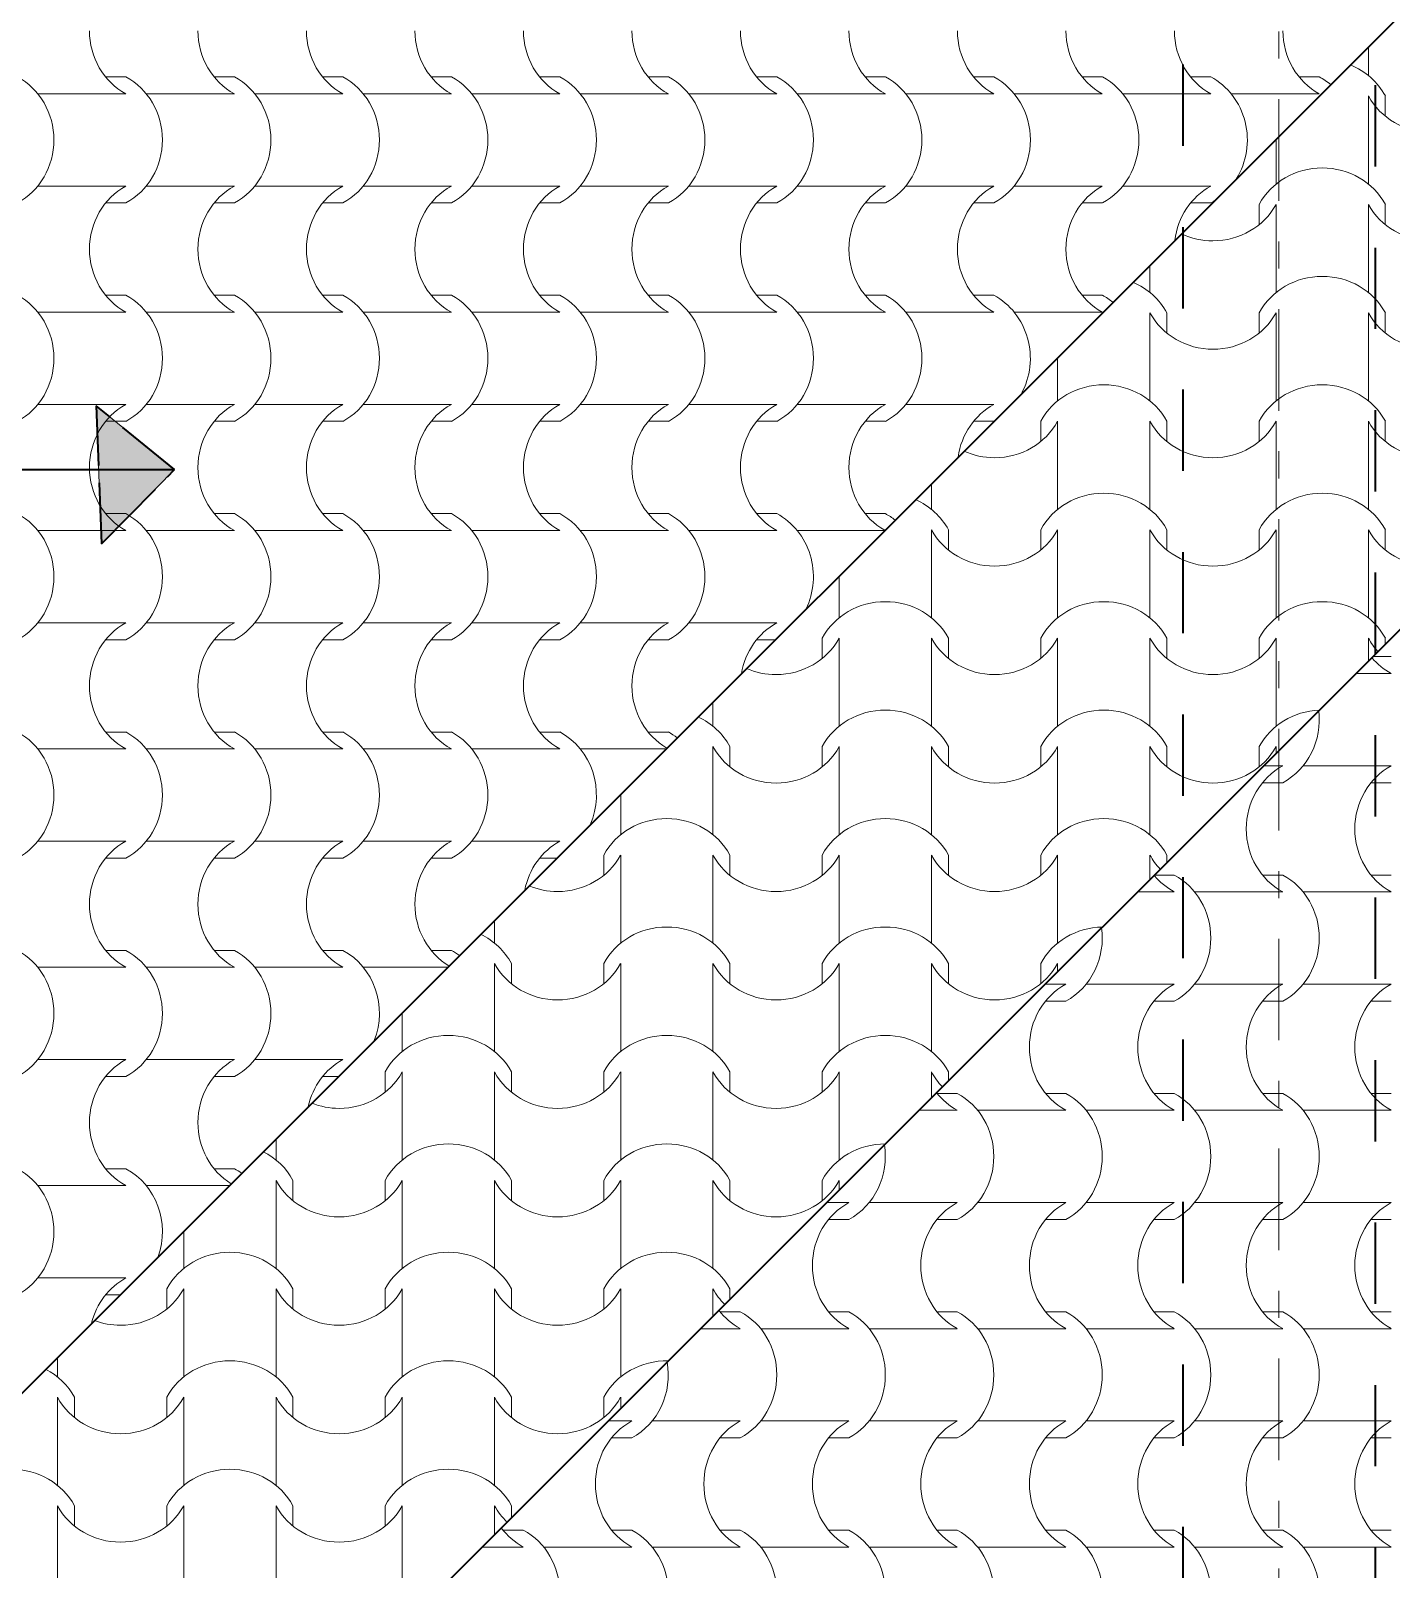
# Model space of a CAD drawing. Extents: x 1230 to 300706, y -1407 to 36108.
# Drawn here: x 250169 to 251940, y 10958 to 12962 of the extents above; entities that cross this region are included whole.
import ezdxf

# ---------------------------------------------------------------- set-up
doc = ezdxf.new("R2010")
doc.units = 0
doc.header["$LTSCALE"] = 5
doc.header["$MEASUREMENT"] = 0
doc.set_wipeout_variables(frame=1)
for name, pattern in [('- Двойно прекъснати линии', [1093.611073, 529.166651, -211.666656, 141.111112, -211.666656]), ('- Прекъснати линия', [423.333333, 211.666667, -211.666667]), ('- Скирити линии', [245, 200, -45]), ('Wipeout_Contour', [100000, 0, -100000])]:
    doc.linetypes.add(name, pattern=pattern)
for name, color, linetype, lineweight in [('1', 255, 'Continuous', 13), ('102', 254, 'Continuous', 15), ('41', 7, 'Continuous', 35)]:
    doc.layers.add(name, color=color, linetype=linetype, lineweight=lineweight)
doc.layers.add('65', color=7, linetype='Continuous', lineweight=20, true_color=0x4e4e4e)

# ---------------------------------------------------------------- blocks, each defined once
blk = doc.blocks.new('*X44')
at = {"layer": '102', "color": 254, "linetype": 'Continuous', "lineweight": 15}
for p, q in [((290.308, 213.538), (290.835, 213.538)), ((293.133, 213.538), (293.66, 213.538)), ((295.959, 213.538), (296.485, 213.538)), ((298.784, 213.538), (299.311, 213.538)), ((301.609, 213.538), (302.136, 213.538)), ((304.435, 213.538), (304.962, 213.538)), ((307.26, 213.538), (307.787, 213.538)), ((310.086, 213.538), (310.612, 213.538)), ((312.911, 213.538), (313.438, 213.538)), ((315.736, 213.538), (316.263, 213.538)), ((318.562, 213.538), (319.089, 213.538)), ((321.387, 213.538), (321.914, 213.538)), ((288.543, 213.098), (289.689, 213.098)), ((289.689, 213.098), (290.835, 213.098)), ((291.368, 213.098), (292.514, 213.098)), ((292.514, 213.098), (293.66, 213.098)), ((294.194, 213.098), (295.34, 213.098)), ((295.34, 213.098), (296.485, 213.098)), ((297.019, 213.098), (298.165, 213.098)), ((298.165, 213.098), (299.311, 213.098)), ((299.845, 213.098), (300.99, 213.098)), ((300.99, 213.098), (302.136, 213.098)), ((302.67, 213.098), (303.816, 213.098)), ((303.816, 213.098), (304.962, 213.098)), ((305.495, 213.098), (306.641, 213.098)), ((306.641, 213.098), (307.787, 213.098)), ((308.321, 213.098), (309.467, 213.098)), ((309.467, 213.098), (310.612, 213.098)), ((311.146, 213.098), (312.292, 213.098)), ((312.292, 213.098), (313.438, 213.098)), ((313.972, 213.098), (315.117, 213.098)), ((315.117, 213.098), (316.263, 213.098)), ((316.797, 213.098), (317.943, 213.098)), ((317.943, 213.098), (319.089, 213.098)), ((319.622, 213.098), (320.768, 213.098)), ((320.768, 213.098), (321.914, 213.098)), ((288.543, 210.693), (289.689, 210.693)), ((289.689, 210.693), (290.835, 210.693)), ((291.368, 210.693), (292.514, 210.693)), ((292.514, 210.693), (293.66, 210.693)), ((294.194, 210.693), (295.34, 210.693)), ((295.34, 210.693), (296.485, 210.693)), ((297.019, 210.693), (298.165, 210.693)), ((298.165, 210.693), (299.311, 210.693)), ((299.845, 210.693), (300.99, 210.693)), ((300.99, 210.693), (302.136, 210.693)), ((302.67, 210.693), (303.816, 210.693)), ((303.816, 210.693), (304.962, 210.693)), ((305.495, 210.693), (306.641, 210.693)), ((306.641, 210.693), (307.787, 210.693)), ((308.321, 210.693), (309.467, 210.693)), ((309.467, 210.693), (310.612, 210.693)), ((311.146, 210.693), (312.292, 210.693)), ((312.292, 210.693), (313.438, 210.693)), ((313.972, 210.693), (315.117, 210.693)), ((315.117, 210.693), (316.263, 210.693)), ((316.797, 210.693), (317.943, 210.693)), ((317.943, 210.693), (319.089, 210.693)), ((290.308, 210.253), (290.835, 210.253)), ((293.133, 210.253), (293.66, 210.253)), ((295.959, 210.253), (296.485, 210.253)), ((298.784, 210.253), (299.311, 210.253)), ((301.609, 210.253), (302.136, 210.253)), ((304.435, 210.253), (304.962, 210.253)), ((307.26, 210.253), (307.787, 210.253)), ((310.086, 210.253), (310.612, 210.253)), ((312.911, 210.253), (313.438, 210.253)), ((315.736, 210.253), (316.263, 210.253)), ((318.562, 210.253), (319.089, 210.253)), ((290.308, 207.848), (290.835, 207.848)), ((293.133, 207.848), (293.66, 207.848)), ((295.959, 207.848), (296.485, 207.848)), ((298.784, 207.848), (299.311, 207.848)), ((301.609, 207.848), (302.136, 207.848)), ((304.435, 207.848), (304.962, 207.848)), ((307.26, 207.848), (307.787, 207.848)), ((310.086, 207.848), (310.612, 207.848)), ((312.911, 207.848), (313.438, 207.848)), ((315.736, 207.848), (316.263, 207.848)), ((288.543, 207.408), (289.689, 207.408)), ((289.689, 207.408), (290.835, 207.408)), ((291.368, 207.408), (292.514, 207.408)), ((292.514, 207.408), (293.66, 207.408)), ((294.194, 207.408), (295.34, 207.408)), ((295.34, 207.408), (296.485, 207.408)), ((297.019, 207.408), (298.165, 207.408)), ((298.165, 207.408), (299.311, 207.408)), ((299.845, 207.408), (300.99, 207.408)), ((300.99, 207.408), (302.136, 207.408)), ((302.67, 207.408), (303.816, 207.408)), ((303.816, 207.408), (304.962, 207.408)), ((305.495, 207.408), (306.641, 207.408)), ((306.641, 207.408), (307.787, 207.408)), ((308.321, 207.408), (309.467, 207.408)), ((309.467, 207.408), (310.612, 207.408)), ((311.146, 207.408), (312.292, 207.408)), ((312.292, 207.408), (313.438, 207.408)), ((313.972, 207.408), (315.117, 207.408)), ((315.117, 207.408), (316.263, 207.408)), ((288.543, 205.004), (289.689, 205.004)), ((289.689, 205.004), (290.835, 205.004)), ((291.368, 205.004), (292.514, 205.004)), ((292.514, 205.004), (293.66, 205.004)), ((294.194, 205.004), (295.34, 205.004)), ((295.34, 205.004), (296.485, 205.004)), ((297.019, 205.004), (298.165, 205.004)), ((298.165, 205.004), (299.311, 205.004)), ((299.845, 205.004), (300.99, 205.004)), ((300.99, 205.004), (302.136, 205.004)), ((302.67, 205.004), (303.816, 205.004)), ((303.816, 205.004), (304.962, 205.004)), ((305.495, 205.004), (306.641, 205.004)), ((306.641, 205.004), (307.787, 205.004)), ((308.321, 205.004), (309.467, 205.004)), ((309.467, 205.004), (310.612, 205.004)), ((311.146, 205.004), (312.292, 205.004)), ((312.292, 205.004), (313.438, 205.004)), ((290.308, 204.564), (290.835, 204.564)), ((293.133, 204.564), (293.66, 204.564)), ((295.959, 204.564), (296.485, 204.564)), ((298.784, 204.564), (299.311, 204.564)), ((301.609, 204.564), (302.136, 204.564)), ((304.435, 204.564), (304.962, 204.564)), ((307.26, 204.564), (307.787, 204.564)), ((310.086, 204.564), (310.612, 204.564)), ((312.911, 204.564), (313.437, 204.564)), ((290.308, 202.159), (290.835, 202.159)), ((293.133, 202.159), (293.66, 202.159)), ((295.959, 202.159), (296.485, 202.159)), ((298.784, 202.159), (299.311, 202.159)), ((301.609, 202.159), (302.136, 202.159)), ((304.435, 202.159), (304.962, 202.159)), ((307.26, 202.159), (307.787, 202.159)), ((310.086, 202.159), (310.612, 202.159)), ((288.543, 201.719), (289.689, 201.719)), ((289.689, 201.719), (290.835, 201.719)), ((291.368, 201.719), (292.514, 201.719)), ((292.514, 201.719), (293.66, 201.719)), ((294.194, 201.719), (295.34, 201.719)), ((295.34, 201.719), (296.485, 201.719)), ((297.019, 201.719), (298.165, 201.719)), ((298.165, 201.719), (299.311, 201.719)), ((299.845, 201.719), (300.99, 201.719)), ((300.99, 201.719), (302.136, 201.719)), ((302.67, 201.719), (303.816, 201.719)), ((303.816, 201.719), (304.962, 201.719)), ((305.495, 201.719), (306.641, 201.719)), ((306.641, 201.719), (307.787, 201.719)), ((308.321, 201.719), (309.467, 201.719)), ((309.467, 201.719), (310.592, 201.719)), ((288.543, 199.314), (289.689, 199.314)), ((289.689, 199.314), (290.835, 199.314)), ((291.368, 199.314), (292.514, 199.314)), ((292.514, 199.314), (293.66, 199.314)), ((294.194, 199.314), (295.34, 199.314)), ((295.34, 199.314), (296.485, 199.314)), ((297.019, 199.314), (298.165, 199.314)), ((298.165, 199.314), (299.311, 199.314)), ((299.845, 199.314), (300.99, 199.314)), ((300.99, 199.314), (302.136, 199.314)), ((302.67, 199.314), (303.816, 199.314)), ((303.816, 199.314), (304.962, 199.314)), ((305.495, 199.314), (306.641, 199.314)), ((306.641, 199.314), (307.787, 199.314)), ((290.308, 198.874), (290.835, 198.874)), ((293.133, 198.874), (293.66, 198.874)), ((295.959, 198.874), (296.485, 198.874)), ((298.784, 198.874), (299.311, 198.874)), ((301.609, 198.874), (302.136, 198.874)), ((304.435, 198.874), (304.962, 198.874)), ((307.26, 198.874), (307.747, 198.874)), ((290.308, 196.469), (290.835, 196.469)), ((293.133, 196.469), (293.66, 196.469)), ((295.959, 196.469), (296.485, 196.469)), ((298.784, 196.469), (299.311, 196.469)), ((301.609, 196.469), (302.136, 196.469)), ((304.435, 196.469), (304.962, 196.469)), ((288.543, 196.029), (289.689, 196.029)), ((289.689, 196.029), (290.835, 196.029)), ((291.368, 196.029), (292.514, 196.029)), ((292.514, 196.029), (293.66, 196.029)), ((294.194, 196.029), (295.34, 196.029)), ((295.34, 196.029), (296.485, 196.029)), ((297.019, 196.029), (298.165, 196.029)), ((298.165, 196.029), (299.311, 196.029)), ((299.845, 196.029), (300.99, 196.029)), ((300.99, 196.029), (302.136, 196.029)), ((302.67, 196.029), (303.816, 196.029)), ((303.816, 196.029), (304.903, 196.029)), ((288.543, 193.624), (289.689, 193.624)), ((289.689, 193.624), (290.835, 193.624)), ((291.368, 193.624), (292.514, 193.624)), ((292.514, 193.624), (293.66, 193.624)), ((294.194, 193.624), (295.34, 193.624)), ((295.34, 193.624), (296.485, 193.624)), ((297.019, 193.624), (298.165, 193.624)), ((298.165, 193.624), (299.311, 193.624)), ((299.845, 193.624), (300.99, 193.624)), ((300.99, 193.624), (302.136, 193.624)), ((290.308, 193.184), (290.835, 193.184)), ((293.133, 193.184), (293.66, 193.184)), ((295.959, 193.184), (296.485, 193.184)), ((298.784, 193.184), (299.311, 193.184)), ((301.609, 193.184), (302.058, 193.184)), ((290.308, 190.78), (290.835, 190.78)), ((293.133, 190.78), (293.66, 190.78)), ((295.959, 190.78), (296.485, 190.78)), ((298.784, 190.78), (299.311, 190.78)), ((288.543, 190.34), (289.689, 190.34)), ((289.689, 190.34), (290.835, 190.34)), ((291.368, 190.34), (292.514, 190.34)), ((292.514, 190.34), (293.66, 190.34)), ((294.194, 190.34), (295.34, 190.34)), ((295.34, 190.34), (296.485, 190.34)), ((297.019, 190.34), (298.165, 190.34)), ((298.165, 190.34), (299.213, 190.34)), ((288.543, 187.935), (289.689, 187.935)), ((289.689, 187.935), (290.835, 187.935)), ((291.368, 187.935), (292.514, 187.935)), ((292.514, 187.935), (293.66, 187.935)), ((294.194, 187.935), (295.34, 187.935)), ((295.34, 187.935), (296.485, 187.935)), ((290.308, 187.495), (290.835, 187.495)), ((293.133, 187.495), (293.66, 187.495)), ((295.959, 187.495), (296.368, 187.495)), ((290.308, 185.09), (290.835, 185.09)), ((293.133, 185.09), (293.66, 185.09)), ((288.543, 184.65), (289.689, 184.65)), ((289.689, 184.65), (290.835, 184.65)), ((291.368, 184.65), (292.514, 184.65)), ((292.514, 184.65), (293.523, 184.65)), ((288.543, 182.245), (289.689, 182.245)), ((289.689, 182.245), (290.835, 182.245)), ((290.308, 181.805), (290.679, 181.805))]:
    blk.add_line(p, q, dxfattribs=at)
for centre, major_axis, start_param, end_param in [((291.623, 214.746), (0, 1.849), 1.573772, 2.670554), ((294.449, 214.746), (0, 1.849), 1.573772, 2.670554), ((297.274, 214.746), (0, 1.849), 1.573772, 2.670554), ((300.1, 214.746), (0, 1.849), 1.573772, 2.670554), ((302.925, 214.746), (0, 1.849), 1.573772, 2.670554), ((305.75, 214.746), (0, 1.849), 1.573772, 2.670554), ((308.576, 214.746), (0, 1.849), 1.573772, 2.670554), ((311.401, 214.746), (0, 1.849), 1.573772, 2.670554), ((314.226, 214.746), (0, 1.849), 1.573772, 2.670554), ((317.052, 214.746), (0, 1.849), 1.573772, 2.670554), ((319.877, 214.746), (0, 1.849), 1.573772, 2.670554), ((322.703, 214.746), (0, 1.849), 1.573772, 2.670554), ((287.233, 211.896), (0, 1.839), 3.607672, 5.817106), ((290.058, 211.896), (0, 1.839), 3.607672, 5.817106), ((292.884, 211.896), (0, 1.839), 3.607672, 5.817106), ((295.709, 211.896), (0, 1.839), 3.607672, 5.817106), ((298.534, 211.896), (0, 1.839), 3.607672, 5.817106), ((301.36, 211.896), (0, 1.839), 3.607672, 5.817106), ((304.185, 211.896), (0, 1.839), 3.607672, 5.817106), ((307.011, 211.896), (0, 1.839), 3.607672, 5.817106), ((309.836, 211.896), (0, 1.839), 3.607672, 5.817106), ((312.661, 211.896), (0, 1.839), 3.607672, 5.817106), ((315.487, 211.896), (0, 1.839), 3.607672, 5.817106), ((318.312, 211.896), (0, 1.839), 4.125163, 5.817106), ((321.138, 211.896), (0, 1.839), 5.613285, 5.817106), ((291.623, 209.045), (0, 1.849), 0.471039, 1.56782), ((294.449, 209.045), (0, 1.849), 0.471039, 1.56782), ((297.274, 209.045), (0, 1.849), 0.471039, 1.56782), ((300.1, 209.045), (0, 1.849), 0.471039, 1.56782), ((302.925, 209.045), (0, 1.849), 0.471039, 1.56782), ((305.75, 209.045), (0, 1.849), 0.471039, 1.56782), ((308.576, 209.045), (0, 1.849), 0.471039, 1.56782), ((311.401, 209.045), (0, 1.849), 0.471039, 1.56782), ((314.226, 209.045), (0, 1.849), 0.471039, 1.56782), ((317.052, 209.045), (0, 1.849), 0.471039, 1.56782), ((319.877, 209.045), (0, 1.849), 0.471039, 1.443567), ((318.312, 211.896), (0, 1.839), 3.607672, 3.666656), ((291.623, 209.056), (0, 1.849), 1.573772, 2.670554), ((294.449, 209.056), (0, 1.849), 1.573772, 2.670554), ((297.274, 209.056), (0, 1.849), 1.573772, 2.670554), ((300.1, 209.056), (0, 1.849), 1.573772, 2.670554), ((302.925, 209.056), (0, 1.849), 1.573772, 2.670554), ((305.75, 209.056), (0, 1.849), 1.573772, 2.670554), ((308.576, 209.056), (0, 1.849), 1.573772, 2.670554), ((311.401, 209.056), (0, 1.849), 1.573772, 2.670554), ((314.226, 209.056), (0, 1.849), 1.573772, 2.670554), ((317.052, 209.056), (0, 1.849), 1.573772, 2.670554), ((287.233, 206.206), (0, 1.839), 3.607672, 5.817106), ((290.058, 206.206), (0, 1.839), 3.607672, 5.817106), ((292.884, 206.206), (0, 1.839), 3.607672, 5.817106), ((295.709, 206.206), (0, 1.839), 3.607672, 5.817106), ((298.534, 206.206), (0, 1.839), 3.607672, 5.817106), ((301.36, 206.206), (0, 1.839), 3.607672, 5.817106), ((304.185, 206.206), (0, 1.839), 3.607672, 5.817106), ((307.011, 206.206), (0, 1.839), 3.607672, 5.817106), ((309.836, 206.206), (0, 1.839), 3.607672, 5.817106), ((312.661, 206.206), (0, 1.839), 4.185178, 5.817106), ((315.487, 206.206), (0, 1.839), 5.628853, 5.817106), ((291.623, 203.356), (0, 1.849), 0.471039, 1.56782), ((294.449, 203.356), (0, 1.849), 0.471039, 1.56782), ((297.274, 203.356), (0, 1.849), 0.471039, 1.56782), ((300.1, 203.356), (0, 1.849), 0.471039, 1.56782), ((302.925, 203.356), (0, 1.849), 0.471039, 1.56782), ((305.75, 203.356), (0, 1.849), 0.471039, 1.56782), ((308.576, 203.356), (0, 1.849), 0.471039, 1.56782), ((311.401, 203.356), (0, 1.849), 0.471039, 1.56782), ((314.226, 203.356), (0, 1.849), 0.471039, 1.419155), ((291.623, 203.367), (0, 1.849), 1.573772, 2.670554), ((294.449, 203.367), (0, 1.849), 1.573772, 2.670554), ((297.274, 203.367), (0, 1.849), 1.573772, 2.670554), ((300.1, 203.367), (0, 1.849), 1.573772, 2.670554), ((302.925, 203.367), (0, 1.849), 1.573772, 2.670554), ((305.75, 203.367), (0, 1.849), 1.573772, 2.670554), ((308.576, 203.367), (0, 1.849), 1.573772, 2.670554), ((311.401, 203.367), (0, 1.849), 1.573772, 2.66213), ((287.233, 200.516), (0, 1.839), 3.607672, 5.817106), ((290.058, 200.516), (0, 1.839), 3.607672, 5.817106), ((292.884, 200.516), (0, 1.839), 3.607672, 5.817106), ((295.709, 200.516), (0, 1.839), 3.607672, 5.817106), ((298.534, 200.516), (0, 1.839), 3.607672, 5.817106), ((301.36, 200.516), (0, 1.839), 3.607672, 5.817106), ((304.185, 200.516), (0, 1.839), 3.607672, 5.817106), ((307.011, 200.516), (0, 1.839), 4.234965, 5.817106), ((309.836, 200.516), (0, 1.839), 5.644462, 5.817106), ((291.623, 197.666), (0, 1.849), 0.471039, 1.56782), ((294.449, 197.666), (0, 1.849), 0.471039, 1.56782), ((297.274, 197.666), (0, 1.849), 0.471039, 1.56782), ((300.1, 197.666), (0, 1.849), 0.471039, 1.56782), ((302.925, 197.666), (0, 1.849), 0.471039, 1.56782), ((305.75, 197.666), (0, 1.849), 0.471039, 1.56782), ((308.576, 197.666), (0, 1.849), 0.471039, 1.393957), ((291.623, 197.677), (0, 1.849), 1.573772, 2.670554), ((294.449, 197.677), (0, 1.849), 1.573772, 2.670554), ((297.274, 197.677), (0, 1.849), 1.573772, 2.670554), ((300.1, 197.677), (0, 1.849), 1.573772, 2.670554), ((302.925, 197.677), (0, 1.849), 1.573772, 2.670554), ((305.75, 197.677), (0, 1.849), 1.573772, 2.645969), ((287.233, 194.827), (0, 1.839), 3.607672, 5.817106), ((290.058, 194.827), (0, 1.839), 3.607672, 5.817106), ((292.884, 194.827), (0, 1.839), 3.607672, 5.817106), ((295.709, 194.827), (0, 1.839), 3.607672, 5.817106), ((298.534, 194.827), (0, 1.839), 3.607672, 5.817106), ((301.36, 194.827), (0, 1.839), 4.27854, 5.817106), ((304.185, 194.827), (0, 1.839), 5.660114, 5.817106), ((291.623, 191.977), (0, 1.849), 0.471039, 1.56782), ((294.449, 191.977), (0, 1.849), 0.471039, 1.56782), ((297.274, 191.977), (0, 1.849), 0.471039, 1.56782), ((300.1, 191.977), (0, 1.849), 0.471039, 1.56782), ((302.925, 191.977), (0, 1.849), 0.471039, 1.367875), ((291.623, 191.988), (0, 1.849), 1.573772, 2.670554), ((294.449, 191.988), (0, 1.849), 1.573772, 2.670554), ((297.274, 191.988), (0, 1.849), 1.573772, 2.670554), ((300.1, 191.988), (0, 1.849), 1.573772, 2.629895), ((287.233, 189.137), (0, 1.839), 3.607672, 5.817106), ((290.058, 189.137), (0, 1.839), 3.607672, 5.817106), ((292.884, 189.137), (0, 1.839), 3.607672, 5.817106), ((295.709, 189.137), (0, 1.839), 4.317835, 5.817106), ((298.534, 189.137), (0, 1.839), 5.675815, 5.817106), ((291.623, 186.287), (0, 1.849), 0.471039, 1.56782), ((294.449, 186.287), (0, 1.849), 0.471039, 1.56782), ((297.274, 186.287), (0, 1.849), 0.471039, 1.340789), ((291.623, 186.298), (0, 1.849), 1.573772, 2.670554), ((294.449, 186.298), (0, 1.849), 1.573772, 2.613902), ((287.233, 183.448), (0, 1.839), 3.607672, 5.817106), ((290.058, 183.448), (0, 1.839), 4.353955, 5.817106), ((292.884, 183.448), (0, 1.839), 5.691568, 5.817106), ((291.623, 180.597), (0, 1.849), 0.471039, 1.312551)]:
    blk.add_ellipse(centre, major_axis=major_axis, ratio=0.939693, start_param=start_param, end_param=end_param, dxfattribs=at)
blk = doc.blocks.new('*X46')
at = {"layer": '102', "color": 254, "linetype": 'Continuous', "lineweight": 15}
for p, q in [((323.307, 198.433), (323.787, 198.433)), ((322.866, 197.993), (323.787, 197.993)), ((320.462, 195.588), (320.962, 195.588)), ((321.495, 195.588), (322.641, 195.588)), ((322.641, 195.588), (323.787, 195.588)), ((320.435, 195.148), (320.962, 195.148)), ((323.26, 195.148), (323.787, 195.148)), ((317.617, 192.743), (318.136, 192.743)), ((320.435, 192.743), (320.962, 192.743)), ((323.26, 192.743), (323.787, 192.743)), ((317.177, 192.303), (318.136, 192.303)), ((318.67, 192.303), (319.816, 192.303)), ((319.816, 192.303), (320.962, 192.303)), ((321.495, 192.303), (322.641, 192.303)), ((322.641, 192.303), (323.787, 192.303)), ((314.772, 189.899), (315.311, 189.899)), ((315.845, 189.899), (316.99, 189.899)), ((316.99, 189.899), (318.136, 189.899)), ((318.67, 189.899), (319.816, 189.899)), ((319.816, 189.899), (320.962, 189.899)), ((321.495, 189.899), (322.641, 189.899)), ((322.641, 189.899), (323.787, 189.899)), ((314.784, 189.459), (315.311, 189.459)), ((317.609, 189.459), (318.136, 189.459)), ((320.435, 189.459), (320.962, 189.459)), ((323.26, 189.459), (323.787, 189.459)), ((311.959, 187.054), (312.485, 187.054)), ((314.784, 187.054), (315.311, 187.054)), ((317.609, 187.054), (318.136, 187.054)), ((320.435, 187.054), (320.962, 187.054)), ((323.26, 187.054), (323.787, 187.054)), ((311.487, 186.614), (312.485, 186.614)), ((313.019, 186.614), (314.165, 186.614)), ((314.165, 186.614), (315.311, 186.614)), ((315.845, 186.614), (316.99, 186.614)), ((316.99, 186.614), (318.136, 186.614)), ((318.67, 186.614), (319.816, 186.614)), ((319.816, 186.614), (320.962, 186.614)), ((321.495, 186.614), (322.641, 186.614)), ((322.641, 186.614), (323.787, 186.614)), ((309.083, 184.209), (309.66, 184.209)), ((310.194, 184.209), (311.34, 184.209)), ((311.34, 184.209), (312.485, 184.209)), ((313.019, 184.209), (314.165, 184.209)), ((314.165, 184.209), (315.311, 184.209)), ((315.845, 184.209), (316.99, 184.209)), ((316.99, 184.209), (318.136, 184.209)), ((318.67, 184.209), (319.816, 184.209)), ((319.816, 184.209), (320.962, 184.209)), ((321.495, 184.209), (322.641, 184.209)), ((322.641, 184.209), (323.787, 184.209)), ((309.133, 183.769), (309.66, 183.769)), ((311.959, 183.769), (312.485, 183.769)), ((314.784, 183.769), (315.311, 183.769)), ((317.609, 183.769), (318.136, 183.769)), ((320.435, 183.769), (320.962, 183.769)), ((323.26, 183.769), (323.787, 183.769)), ((306.308, 181.364), (306.835, 181.364)), ((309.133, 181.364), (309.66, 181.364)), ((311.959, 181.364), (312.485, 181.364)), ((314.784, 181.364), (315.311, 181.364)), ((317.609, 181.364), (318.136, 181.364)), ((320.435, 181.364), (320.962, 181.364)), ((323.26, 181.364), (323.787, 181.364)), ((305.798, 180.924), (306.835, 180.924)), ((307.368, 180.924), (308.514, 180.924)), ((308.514, 180.924), (309.66, 180.924)), ((310.194, 180.924), (311.34, 180.924)), ((311.34, 180.924), (312.485, 180.924)), ((313.019, 180.924), (314.165, 180.924)), ((314.165, 180.924), (315.311, 180.924)), ((315.845, 180.924), (316.99, 180.924)), ((316.99, 180.924), (318.136, 180.924)), ((318.67, 180.924), (319.816, 180.924)), ((319.816, 180.924), (320.962, 180.924)), ((321.495, 180.924), (322.641, 180.924)), ((322.641, 180.924), (323.787, 180.924)), ((303.393, 178.519), (304.009, 178.519)), ((304.543, 178.519), (305.689, 178.519)), ((305.689, 178.519), (306.835, 178.519)), ((307.368, 178.519), (308.514, 178.519)), ((308.514, 178.519), (309.66, 178.519)), ((310.194, 178.519), (311.34, 178.519)), ((311.34, 178.519), (312.485, 178.519)), ((313.019, 178.519), (314.165, 178.519)), ((314.165, 178.519), (315.311, 178.519)), ((315.845, 178.519), (316.99, 178.519)), ((316.99, 178.519), (318.136, 178.519)), ((318.67, 178.519), (319.816, 178.519)), ((319.816, 178.519), (320.962, 178.519)), ((321.495, 178.519), (322.641, 178.519)), ((322.641, 178.519), (323.787, 178.519)), ((303.483, 178.079), (304.009, 178.079)), ((306.308, 178.079), (306.835, 178.079)), ((309.133, 178.079), (309.66, 178.079)), ((311.959, 178.079), (312.485, 178.079)), ((314.784, 178.079), (315.311, 178.079)), ((317.609, 178.079), (318.136, 178.079)), ((320.435, 178.079), (320.962, 178.079)), ((323.26, 178.079), (323.787, 178.079)), ((300.657, 175.675), (301.184, 175.675)), ((303.483, 175.675), (304.009, 175.675)), ((306.308, 175.675), (306.835, 175.675)), ((309.133, 175.675), (309.66, 175.675)), ((311.959, 175.675), (312.485, 175.675)), ((314.784, 175.675), (315.311, 175.675)), ((317.609, 175.675), (318.136, 175.675)), ((320.435, 175.675), (320.962, 175.675)), ((323.26, 175.675), (323.787, 175.675)), ((300.108, 175.235), (301.184, 175.235)), ((301.718, 175.235), (302.863, 175.235)), ((302.863, 175.235), (304.009, 175.235)), ((304.543, 175.235), (305.689, 175.235)), ((305.689, 175.235), (306.835, 175.235)), ((307.368, 175.235), (308.514, 175.235)), ((308.514, 175.235), (309.66, 175.235)), ((310.194, 175.235), (311.34, 175.235)), ((311.34, 175.235), (312.485, 175.235)), ((313.019, 175.235), (314.165, 175.235)), ((314.165, 175.235), (315.311, 175.235)), ((315.845, 175.235), (316.99, 175.235)), ((316.99, 175.235), (318.136, 175.235)), ((318.67, 175.235), (319.816, 175.235)), ((319.816, 175.235), (320.962, 175.235)), ((321.495, 175.235), (322.641, 175.235)), ((322.641, 175.235), (323.787, 175.235))]:
    blk.add_line(p, q, dxfattribs=at)
for centre, major_axis, start_param, end_param in [((324.576, 199.641), (0, 1.849), 2.300971, 2.670554), ((320.185, 196.791), (0, 1.839), 3.607672, 4.840379), ((321.75, 193.94), (0, 1.849), 0.471039, 1.56782), ((324.576, 193.94), (0, 1.849), 0.471039, 1.56782), ((321.75, 193.951), (0, 1.849), 1.573772, 2.670554), ((324.576, 193.951), (0, 1.849), 1.573772, 2.670554), ((318.925, 193.951), (0, 1.849), 2.285669, 2.670554), ((317.36, 191.101), (0, 1.839), 3.607672, 5.817106), ((320.185, 191.101), (0, 1.839), 3.607672, 5.817106), ((314.534, 191.101), (0, 1.839), 3.607672, 4.859239), ((316.1, 188.251), (0, 1.849), 0.471039, 1.56782), ((318.925, 188.251), (0, 1.849), 0.471039, 1.56782), ((321.75, 188.251), (0, 1.849), 0.471039, 1.56782), ((324.576, 188.251), (0, 1.849), 0.471039, 1.56782), ((316.1, 188.262), (0, 1.849), 1.573772, 2.670554), ((318.925, 188.262), (0, 1.849), 1.573772, 2.670554), ((321.75, 188.262), (0, 1.849), 1.573772, 2.670554), ((324.576, 188.262), (0, 1.849), 1.573772, 2.670554), ((313.274, 188.262), (0, 1.849), 2.270359, 2.670554), ((311.709, 185.411), (0, 1.839), 3.607672, 5.817106), ((314.534, 185.411), (0, 1.839), 3.607672, 5.817106), ((317.36, 185.411), (0, 1.839), 3.607672, 5.817106), ((320.185, 185.411), (0, 1.839), 3.607672, 5.817106), ((308.884, 185.411), (0, 1.839), 3.607672, 4.877855), ((310.449, 182.561), (0, 1.849), 0.471039, 1.56782), ((313.274, 182.561), (0, 1.849), 0.471039, 1.56782), ((316.1, 182.561), (0, 1.849), 0.471039, 1.56782), ((318.925, 182.561), (0, 1.849), 0.471039, 1.56782), ((321.75, 182.561), (0, 1.849), 0.471039, 1.56782), ((324.576, 182.561), (0, 1.849), 0.471039, 1.56782), ((310.449, 182.572), (0, 1.849), 1.573772, 2.670554), ((313.274, 182.572), (0, 1.849), 1.573772, 2.670554), ((316.1, 182.572), (0, 1.849), 1.573772, 2.670554), ((318.925, 182.572), (0, 1.849), 1.573772, 2.670554), ((321.75, 182.572), (0, 1.849), 1.573772, 2.670554), ((324.576, 182.572), (0, 1.849), 1.573772, 2.670554), ((307.623, 182.572), (0, 1.849), 2.255035, 2.670554), ((306.058, 179.722), (0, 1.839), 3.607672, 5.817106), ((308.884, 179.722), (0, 1.839), 3.607672, 5.817106), ((311.709, 179.722), (0, 1.839), 3.607672, 5.817106), ((314.534, 179.722), (0, 1.839), 3.607672, 5.817106), ((317.36, 179.722), (0, 1.839), 3.607672, 5.817106), ((320.185, 179.722), (0, 1.839), 3.607672, 5.817106), ((303.233, 179.722), (0, 1.839), 3.607672, 4.896242), ((304.798, 176.872), (0, 1.849), 0.471039, 1.56782), ((307.623, 176.872), (0, 1.849), 0.471039, 1.56782), ((310.449, 176.872), (0, 1.849), 0.471039, 1.56782), ((313.274, 176.872), (0, 1.849), 0.471039, 1.56782), ((316.1, 176.872), (0, 1.849), 0.471039, 1.56782), ((318.925, 176.872), (0, 1.849), 0.471039, 1.56782), ((321.75, 176.872), (0, 1.849), 0.471039, 1.56782), ((324.576, 176.872), (0, 1.849), 0.471039, 1.56782), ((304.798, 176.883), (0, 1.849), 1.573772, 2.670554), ((307.623, 176.883), (0, 1.849), 1.573772, 2.670554), ((310.449, 176.883), (0, 1.849), 1.573772, 2.670554), ((313.274, 176.883), (0, 1.849), 1.573772, 2.670554), ((316.1, 176.883), (0, 1.849), 1.573772, 2.670554), ((318.925, 176.883), (0, 1.849), 1.573772, 2.670554), ((321.75, 176.883), (0, 1.849), 1.573772, 2.670554), ((324.576, 176.883), (0, 1.849), 1.573772, 2.670554), ((301.973, 176.883), (0, 1.849), 2.239695, 2.670554), ((300.408, 174.032), (0, 1.839), 3.607672, 5.817106), ((303.233, 174.032), (0, 1.839), 3.607672, 5.817106), ((306.058, 174.032), (0, 1.839), 3.607672, 5.817106), ((308.884, 174.032), (0, 1.839), 3.607672, 5.817106), ((311.709, 174.032), (0, 1.839), 3.607672, 5.817106), ((314.534, 174.032), (0, 1.839), 3.607672, 5.817106), ((317.36, 174.032), (0, 1.839), 3.607672, 5.817106), ((320.185, 174.032), (0, 1.839), 3.607672, 5.817106)]:
    blk.add_ellipse(centre, major_axis=major_axis, ratio=0.939693, start_param=start_param, end_param=end_param, dxfattribs=at)
blk = doc.blocks.new('*X48')
at = {"layer": '102', "color": 254, "linetype": 'Continuous', "lineweight": 15}
for p, q in [((323.193, 213.574), (323.193, 214.32)), ((323.193, 211.895), (323.193, 213.041)), ((323.633, 212.514), (323.633, 213.041)), ((320.788, 211.895), (320.788, 211.915)), ((320.788, 210.749), (320.788, 211.895)), ((323.193, 210.749), (323.193, 211.895)), ((320.348, 209.688), (320.348, 210.215)), ((320.788, 209.069), (320.788, 210.215)), ((323.193, 209.069), (323.193, 210.215)), ((323.633, 209.688), (323.633, 210.215)), ((320.788, 207.923), (320.788, 209.069)), ((323.193, 207.923), (323.193, 209.069)), ((317.504, 207.923), (317.504, 208.63)), ((317.504, 206.244), (317.504, 207.39)), ((317.944, 206.863), (317.944, 207.39)), ((320.348, 206.863), (320.348, 207.39)), ((320.788, 206.244), (320.788, 207.39)), ((323.193, 206.244), (323.193, 207.39)), ((323.633, 206.863), (323.633, 207.39)), ((315.099, 205.098), (315.099, 206.225)), ((317.504, 205.098), (317.504, 206.244)), ((320.788, 205.098), (320.788, 206.244)), ((323.193, 205.098), (323.193, 206.244)), ((314.659, 204.038), (314.659, 204.564)), ((315.099, 203.419), (315.099, 204.564)), ((317.504, 203.419), (317.504, 204.564)), ((317.944, 204.038), (317.944, 204.564)), ((320.348, 204.038), (320.348, 204.564)), ((320.788, 203.419), (320.788, 204.564)), ((323.193, 203.419), (323.193, 204.564)), ((323.633, 204.038), (323.633, 204.564)), ((315.099, 202.273), (315.099, 203.419)), ((317.504, 202.273), (317.504, 203.419)), ((320.788, 202.273), (320.788, 203.419)), ((323.193, 202.273), (323.193, 203.419)), ((311.814, 202.273), (311.814, 202.94)), ((311.814, 200.593), (311.814, 201.739)), ((312.254, 201.212), (312.254, 201.739)), ((314.659, 201.212), (314.659, 201.739)), ((315.099, 200.593), (315.099, 201.739)), ((317.504, 200.593), (317.504, 201.739)), ((317.944, 201.212), (317.944, 201.739)), ((320.348, 201.212), (320.348, 201.739)), ((320.788, 200.593), (320.788, 201.739)), ((323.193, 200.593), (323.193, 201.739)), ((323.633, 201.212), (323.633, 201.739)), ((309.409, 199.447), (309.409, 200.536)), ((311.814, 199.447), (311.814, 200.593)), ((315.099, 199.447), (315.099, 200.593)), ((317.504, 199.447), (317.504, 200.593)), ((320.788, 199.447), (320.788, 200.593)), ((323.193, 199.447), (323.193, 200.593)), ((308.969, 198.387), (308.969, 198.914)), ((309.409, 197.768), (309.409, 198.914)), ((311.814, 197.768), (311.814, 198.914)), ((312.254, 198.387), (312.254, 198.914)), ((314.659, 198.387), (314.659, 198.914)), ((315.099, 197.768), (315.099, 198.914)), ((317.504, 197.768), (317.504, 198.914)), ((317.944, 198.387), (317.944, 198.914)), ((320.348, 198.387), (320.348, 198.914)), ((320.788, 197.768), (320.788, 198.914)), ((323.193, 198.32), (323.193, 198.914)), ((323.633, 198.76), (323.633, 198.914)), ((309.409, 196.622), (309.409, 197.768)), ((311.814, 196.622), (311.814, 197.768)), ((315.099, 196.622), (315.099, 197.768)), ((317.504, 196.622), (317.504, 197.768)), ((320.788, 196.622), (320.788, 197.768)), ((306.124, 196.622), (306.124, 197.251)), ((306.124, 194.942), (306.124, 196.088)), ((306.564, 195.561), (306.564, 196.088)), ((308.969, 195.561), (308.969, 196.088)), ((309.409, 194.942), (309.409, 196.088)), ((311.814, 194.942), (311.814, 196.088)), ((312.254, 195.561), (312.254, 196.088)), ((314.659, 195.561), (314.659, 196.088)), ((315.099, 194.942), (315.099, 196.088)), ((317.504, 194.942), (317.504, 196.088)), ((317.944, 195.561), (317.944, 196.088)), ((320.348, 195.561), (320.348, 196.088)), ((320.788, 195.915), (320.788, 196.088)), ((303.72, 193.796), (303.72, 194.846)), ((306.124, 193.796), (306.124, 194.942)), ((309.409, 193.796), (309.409, 194.942)), ((311.814, 193.796), (311.814, 194.942)), ((315.099, 193.796), (315.099, 194.942)), ((317.504, 193.796), (317.504, 194.942)), ((303.28, 192.736), (303.28, 193.263)), ((303.72, 192.117), (303.72, 193.263)), ((306.124, 192.117), (306.124, 193.263)), ((306.564, 192.736), (306.564, 193.263)), ((308.969, 192.736), (308.969, 193.263)), ((309.409, 192.117), (309.409, 193.263)), ((311.814, 192.117), (311.814, 193.263)), ((312.254, 192.736), (312.254, 193.263)), ((314.659, 192.736), (314.659, 193.263)), ((315.099, 192.117), (315.099, 193.263)), ((317.504, 192.63), (317.504, 193.263)), ((317.944, 193.07), (317.944, 193.263)), ((303.72, 190.971), (303.72, 192.117)), ((306.124, 190.971), (306.124, 192.117)), ((309.409, 190.971), (309.409, 192.117)), ((311.814, 190.971), (311.814, 192.117)), ((315.099, 190.971), (315.099, 192.117)), ((300.435, 190.971), (300.435, 191.561)), ((300.435, 189.292), (300.435, 190.437)), ((300.875, 189.911), (300.875, 190.437)), ((303.28, 189.911), (303.28, 190.437)), ((303.72, 189.292), (303.72, 190.437)), ((306.124, 189.292), (306.124, 190.437)), ((306.564, 189.911), (306.564, 190.437)), ((308.969, 189.911), (308.969, 190.437)), ((309.409, 189.292), (309.409, 190.437)), ((311.814, 189.292), (311.814, 190.437)), ((312.254, 189.911), (312.254, 190.437)), ((314.659, 189.911), (314.659, 190.437)), ((315.099, 190.225), (315.099, 190.437)), ((300.435, 188.146), (300.435, 189.292)), ((303.72, 188.146), (303.72, 189.292)), ((306.124, 188.146), (306.124, 189.292)), ((309.409, 188.146), (309.409, 189.292)), ((311.814, 188.146), (311.814, 189.292)), ((298.03, 188.146), (298.03, 189.157)), ((297.59, 187.085), (297.59, 187.612)), ((298.03, 186.466), (298.03, 187.612)), ((300.435, 186.466), (300.435, 187.612)), ((300.875, 187.085), (300.875, 187.612)), ((303.28, 187.085), (303.28, 187.612)), ((303.72, 186.466), (303.72, 187.612)), ((306.124, 186.466), (306.124, 187.612)), ((306.564, 187.085), (306.564, 187.612)), ((308.969, 187.085), (308.969, 187.612)), ((309.409, 186.466), (309.409, 187.612)), ((311.814, 186.94), (311.814, 187.612)), ((312.254, 187.381), (312.254, 187.612)), ((298.03, 185.32), (298.03, 186.466)), ((300.435, 185.32), (300.435, 186.466)), ((303.72, 185.32), (303.72, 186.466)), ((306.124, 185.32), (306.124, 186.466)), ((309.409, 185.32), (309.409, 186.466)), ((294.745, 185.32), (294.745, 185.872)), ((294.745, 183.641), (294.745, 184.787)), ((295.185, 184.26), (295.185, 184.787)), ((297.59, 184.26), (297.59, 184.787)), ((298.03, 183.641), (298.03, 184.787)), ((300.435, 183.641), (300.435, 184.787)), ((300.875, 184.26), (300.875, 184.787)), ((303.28, 184.26), (303.28, 184.787)), ((303.72, 183.641), (303.72, 184.787)), ((306.124, 183.641), (306.124, 184.787)), ((306.564, 184.26), (306.564, 184.787)), ((308.969, 184.26), (308.969, 184.787)), ((309.409, 184.536), (309.409, 184.787)), ((294.745, 182.495), (294.745, 183.641)), ((298.03, 182.495), (298.03, 183.641)), ((300.435, 182.495), (300.435, 183.641)), ((303.72, 182.495), (303.72, 183.641)), ((306.124, 182.495), (306.124, 183.641)), ((292.34, 182.495), (292.34, 183.467)), ((291.9, 181.434), (291.9, 181.961)), ((292.34, 180.815), (292.34, 181.961)), ((294.745, 180.815), (294.745, 181.961)), ((295.185, 181.434), (295.185, 181.961)), ((297.59, 181.434), (297.59, 181.961)), ((298.03, 180.815), (298.03, 181.961)), ((300.435, 180.815), (300.435, 181.961)), ((300.875, 181.434), (300.875, 181.961)), ((303.28, 181.434), (303.28, 181.961)), ((303.72, 180.815), (303.72, 181.961)), ((306.124, 181.251), (306.124, 181.961)), ((306.564, 181.691), (306.564, 181.961)), ((292.34, 179.67), (292.34, 180.815)), ((294.745, 179.67), (294.745, 180.815)), ((298.03, 179.67), (298.03, 180.815)), ((300.435, 179.67), (300.435, 180.815)), ((303.72, 179.67), (303.72, 180.815)), ((289.056, 179.67), (289.056, 180.182)), ((289.056, 177.99), (289.056, 179.136)), ((289.496, 178.609), (289.496, 179.136)), ((291.9, 178.609), (291.9, 179.136)), ((292.34, 177.99), (292.34, 179.136)), ((294.745, 177.99), (294.745, 179.136)), ((295.185, 178.609), (295.185, 179.136)), ((297.59, 178.609), (297.59, 179.136)), ((298.03, 177.99), (298.03, 179.136)), ((300.435, 177.99), (300.435, 179.136)), ((300.875, 178.609), (300.875, 179.136)), ((303.28, 178.609), (303.28, 179.136)), ((303.72, 178.846), (303.72, 179.136)), ((289.056, 176.844), (289.056, 177.99)), ((292.34, 176.844), (292.34, 177.99)), ((294.745, 176.844), (294.745, 177.99)), ((298.03, 176.844), (298.03, 177.99)), ((300.435, 176.844), (300.435, 177.99)), ((289.056, 175.165), (289.056, 176.31)), ((289.496, 175.784), (289.496, 176.31)), ((291.9, 175.784), (291.9, 176.31)), ((292.34, 175.165), (292.34, 176.31)), ((294.745, 175.165), (294.745, 176.31)), ((295.185, 175.784), (295.185, 176.31)), ((297.59, 175.784), (297.59, 176.31)), ((298.03, 175.165), (298.03, 176.31)), ((300.435, 175.561), (300.435, 176.31)), ((300.875, 176.001), (300.875, 176.31)), ((289.056, 174.019), (289.056, 175.165)), ((292.34, 174.019), (292.34, 175.165)), ((294.745, 174.019), (294.745, 175.165)), ((298.03, 174.019), (298.03, 175.165))]:
    blk.add_line(p, q, dxfattribs=at)
for centre, major_axis, start_param, end_param in [((321.991, 212.264), (-1.839, 0), 3.607672, 4.303035), ((324.841, 213.829), (-1.849, 0), 0.471039, 1.56782), ((321.991, 209.439), (-1.839, 0), 3.607672, 5.817106), ((319.14, 211.004), (-1.849, 0), 1.573772, 2.670554), ((324.841, 211.004), (-1.849, 0), 0.471039, 1.56782), ((319.151, 211.004), (-1.849, 0), 1.106528, 1.56782), ((316.301, 206.613), (-1.839, 0), 3.607672, 4.286732), ((321.991, 206.613), (-1.839, 0), 3.607672, 5.817106), ((319.151, 208.178), (-1.849, 0), 0.471039, 1.56782), ((319.14, 208.178), (-1.849, 0), 1.573772, 2.670554), ((324.841, 208.178), (-1.849, 0), 0.471039, 1.56782), ((316.301, 203.788), (-1.839, 0), 3.607672, 5.817106), ((321.991, 203.788), (-1.839, 0), 3.607672, 5.817106), ((313.451, 205.353), (-1.849, 0), 1.573772, 2.670554), ((319.151, 205.353), (-1.849, 0), 0.471039, 1.56782), ((319.14, 205.353), (-1.849, 0), 1.573772, 2.670554), ((324.841, 205.353), (-1.849, 0), 0.471039, 1.56782), ((313.462, 205.353), (-1.849, 0), 1.12253, 1.56782), ((310.612, 200.963), (-1.839, 0), 3.607672, 4.27052), ((316.301, 200.963), (-1.839, 0), 3.607672, 5.817106), ((321.991, 200.963), (-1.839, 0), 3.607672, 5.817106), ((313.462, 202.528), (-1.849, 0), 0.471039, 1.56782), ((313.451, 202.528), (-1.849, 0), 1.573772, 2.670554), ((319.151, 202.528), (-1.849, 0), 0.471039, 1.56782), ((319.14, 202.528), (-1.849, 0), 1.573772, 2.670554), ((324.841, 202.528), (-1.849, 0), 0.471039, 1.56782), ((310.612, 198.137), (-1.839, 0), 3.607672, 5.817106), ((316.301, 198.137), (-1.839, 0), 3.607672, 5.817106), ((321.991, 198.137), (-1.839, 0), 3.607672, 5.817106), ((307.761, 199.702), (-1.849, 0), 1.573772, 2.670554), ((313.462, 199.702), (-1.849, 0), 0.471039, 1.56782), ((313.451, 199.702), (-1.849, 0), 1.573772, 2.670554), ((319.151, 199.702), (-1.849, 0), 0.471039, 1.56782), ((319.14, 199.702), (-1.849, 0), 1.573772, 2.670554), ((324.841, 199.702), (-1.849, 0), 0.471039, 0.711713), ((307.772, 199.702), (-1.849, 0), 1.138614, 1.56782), ((304.922, 195.312), (-1.839, 0), 3.607672, 4.254392), ((310.612, 195.312), (-1.839, 0), 3.607672, 5.817106), ((316.301, 195.312), (-1.839, 0), 3.607672, 5.817106), ((321.991, 195.312), (-1.839, 0), 4.755615, 5.817106), ((307.772, 196.877), (-1.849, 0), 0.471039, 1.56782), ((307.761, 196.877), (-1.849, 0), 1.573772, 2.670554), ((313.462, 196.877), (-1.849, 0), 0.471039, 1.56782), ((313.451, 196.877), (-1.849, 0), 1.573772, 2.670554), ((319.151, 196.877), (-1.849, 0), 0.471039, 1.56782), ((319.14, 196.877), (-1.849, 0), 1.573772, 2.670554), ((304.922, 192.486), (-1.839, 0), 3.607672, 5.817106), ((310.612, 192.486), (-1.839, 0), 3.607672, 5.817106), ((316.301, 192.486), (-1.839, 0), 3.607672, 5.817106), ((302.072, 194.051), (-1.849, 0), 1.573772, 2.670554), ((307.772, 194.051), (-1.849, 0), 0.471039, 1.56782), ((307.761, 194.051), (-1.849, 0), 1.573772, 2.670554), ((313.462, 194.051), (-1.849, 0), 0.471039, 1.56782), ((313.451, 194.051), (-1.849, 0), 1.573772, 2.670554), ((319.151, 194.051), (-1.849, 0), 0.471039, 0.727083), ((302.083, 194.051), (-1.849, 0), 1.154784, 1.56782), ((299.232, 189.661), (-1.839, 0), 3.607672, 4.238343), ((304.922, 189.661), (-1.839, 0), 3.607672, 5.817106), ((310.612, 189.661), (-1.839, 0), 3.607672, 5.817106), ((316.301, 189.661), (-1.839, 0), 4.733828, 5.817106), ((302.083, 191.226), (-1.849, 0), 0.471039, 1.56782), ((302.072, 191.226), (-1.849, 0), 1.573772, 2.670554), ((307.772, 191.226), (-1.849, 0), 0.471039, 1.56782), ((307.761, 191.226), (-1.849, 0), 1.573772, 2.670554), ((313.462, 191.226), (-1.849, 0), 0.471039, 1.56782), ((313.451, 191.226), (-1.849, 0), 1.573772, 2.670554), ((299.232, 186.836), (-1.839, 0), 3.607672, 5.817106), ((304.922, 186.836), (-1.839, 0), 3.607672, 5.817106), ((310.612, 186.836), (-1.839, 0), 3.607672, 5.817106), ((296.382, 188.401), (-1.849, 0), 1.573772, 2.670554), ((302.083, 188.401), (-1.849, 0), 0.471039, 1.56782), ((302.072, 188.401), (-1.849, 0), 1.573772, 2.670554), ((307.772, 188.401), (-1.849, 0), 0.471039, 1.56782), ((307.761, 188.401), (-1.849, 0), 1.573772, 2.670554), ((313.462, 188.401), (-1.849, 0), 0.471039, 0.74243), ((296.393, 188.401), (-1.849, 0), 1.171047, 1.56782), ((299.232, 184.01), (-1.839, 0), 3.607672, 5.817106), ((304.922, 184.01), (-1.839, 0), 3.607672, 5.817106), ((310.612, 184.01), (-1.839, 0), 4.712497, 5.817106), ((293.543, 184.01), (-1.839, 0), 3.607672, 4.222368), ((296.393, 185.575), (-1.849, 0), 0.471039, 1.56782), ((296.382, 185.575), (-1.849, 0), 1.573772, 2.670554), ((302.083, 185.575), (-1.849, 0), 0.471039, 1.56782), ((302.072, 185.575), (-1.849, 0), 1.573772, 2.670554), ((307.772, 185.575), (-1.849, 0), 0.471039, 1.56782), ((307.761, 185.575), (-1.849, 0), 1.573772, 2.670554), ((293.543, 181.185), (-1.839, 0), 3.607672, 5.817106), ((299.232, 181.185), (-1.839, 0), 3.607672, 5.817106), ((304.922, 181.185), (-1.839, 0), 3.607672, 5.817106), ((290.692, 182.75), (-1.849, 0), 1.573772, 2.670554), ((296.393, 182.75), (-1.849, 0), 0.471039, 1.56782), ((296.382, 182.75), (-1.849, 0), 1.573772, 2.670554), ((302.083, 182.75), (-1.849, 0), 0.471039, 1.56782), ((302.072, 182.75), (-1.849, 0), 1.573772, 2.670554), ((307.772, 182.75), (-1.849, 0), 0.471039, 0.757761), ((290.703, 182.75), (-1.849, 0), 1.187409, 1.56782), ((293.543, 178.359), (-1.839, 0), 3.607672, 5.817106), ((299.232, 178.359), (-1.839, 0), 3.607672, 5.817106), ((304.922, 178.359), (-1.839, 0), 4.691585, 5.817106), ((287.853, 178.359), (-1.839, 0), 3.607672, 4.206462), ((290.703, 179.924), (-1.849, 0), 0.471039, 1.56782), ((290.692, 179.924), (-1.849, 0), 1.573772, 2.670554), ((296.393, 179.924), (-1.849, 0), 0.471039, 1.56782), ((296.382, 179.924), (-1.849, 0), 1.573772, 2.670554), ((302.083, 179.924), (-1.849, 0), 0.471039, 1.56782), ((302.072, 179.924), (-1.849, 0), 1.573772, 2.670554), ((287.853, 175.534), (-1.839, 0), 3.607672, 5.817106), ((293.543, 175.534), (-1.839, 0), 3.607672, 5.817106), ((299.232, 175.534), (-1.839, 0), 3.607672, 5.817106), ((290.703, 177.099), (-1.849, 0), 0.471039, 1.56782), ((290.692, 177.099), (-1.849, 0), 1.573772, 2.670554), ((296.393, 177.099), (-1.849, 0), 0.471039, 1.56782), ((296.382, 177.099), (-1.849, 0), 1.573772, 2.670554), ((302.083, 177.099), (-1.849, 0), 0.471039, 0.773078)]:
    blk.add_ellipse(centre, major_axis=major_axis, ratio=0.939693, start_param=start_param, end_param=end_param, dxfattribs=at)

msp = doc.modelspace()

# ---------------------------------------------------------------- wipeouts: each hides what was drawn before it
at = {"color": 254, "linetype": 'Wipeout_Contour', "lineweight": 0, "ltscale": 1886.276001}
msp.add_wipeout([(252919.3, 13950.3), (246169.3, 13950.3), (246169.3, 7800.3), (246919.3, 7050.3), (252919.3, 7050.3), (249469.3, 10500.3)], dxfattribs=at)

# ---------------------------------------------------------------- next in the draw order: linework, layer by layer
at = {"layer": '41', "color": 7, "linetype": 'Continuous', "lineweight": 35, "ltscale": 0.1, "flags": 128}
msp.add_lwpolyline([(252919.3, 13950.3), (249469.3, 10500.3)], dxfattribs=at)

# ---------------------------------------------------------------- next in the draw order: block references
at = {"layer": '65', "color": 251, "linetype": 'Continuous', "lineweight": 20, "true_color": 0x4e4e4e, "xscale": 50.00002355911847, "yscale": 50.00002355911847, "zscale": 50.00002355911847}
msp.add_blockref('*X44', (235750.7, 2225.4), dxfattribs=at)

# ---------------------------------------------------------------- next in the draw order: wipeouts: each hides what was drawn before it
at = {"color": 254, "linetype": 'Wipeout_Contour', "lineweight": 0, "ltscale": 1134.820648}
msp.add_wipeout([(253719.3, 13950.3), (250269.3, 10500.3), (253719.3, 7050.3)], dxfattribs=at)

# ---------------------------------------------------------------- next in the draw order: linework, layer by layer
at = {"layer": '41', "color": 7, "linetype": 'Continuous', "lineweight": 35, "ltscale": 0.1, "flags": 128}
msp.add_lwpolyline([(250269.3, 10500.3), (253719.3, 13950.3)], dxfattribs=at)

# ---------------------------------------------------------------- next in the draw order: block references
at = {"layer": '65', "color": 251, "linetype": 'Continuous', "lineweight": 20, "true_color": 0x4e4e4e, "xscale": 50.00002355911847, "yscale": 50.00002355911847, "zscale": 50.00002355911847}
msp.add_blockref('*X46', (235750.7, 2225.4), dxfattribs=at)

# ---------------------------------------------------------------- next in the draw order: wipeouts: each hides what was drawn before it
at = {"color": 254, "linetype": 'Wipeout_Contour', "lineweight": 0, "ltscale": 1499.526525}
msp.add_wipeout([(252919.3, 13950.3), (249469.3, 10500.3), (250269.3, 10500.3), (253719.3, 13950.3)], dxfattribs=at)

# ---------------------------------------------------------------- next in the draw order: hatches: boundary and pattern name
at = {"layer": '1', "linetype": 'Continuous', "lineweight": 13, "true_color": 0x2b2b2b}
msp.add_hatch(color=250, dxfattribs=at).paths.add_polyline_path([(250260.9, 12293.8), (250355.7, 12390.7), (250253.9, 12474)])

# ---------------------------------------------------------------- next in the draw order: linework, layer by layer
at = {"layer": '1', "linetype": '- Двойно прекъснати линии', "lineweight": 13, "ltscale": 0.05}
msp.add_line((251793.9, 6726), (251793.9, 14150.5), dxfattribs=at)
at = {"layer": '1', "color": 250, "linetype": 'Continuous', "lineweight": 13, "true_color": 0x2b2b2b, "flags": 128}
msp.add_lwpolyline([(250260.9, 12293.8), (250355.7, 12390.7), (250253.9, 12474)], close=True, dxfattribs=at)
at = {"layer": '41', "color": 7, "linetype": 'Continuous', "lineweight": 35, "ltscale": 0.1, "flags": 128}
for points in [[(249469.3, 10500.3), (252919.3, 13950.3)], [(253719.3, 13950.3), (250269.3, 10500.3)], [(249320, 12390.7), (250355.7, 12390.7)]]:
    msp.add_lwpolyline(points, dxfattribs=at)
at = {"layer": '41', "color": 7, "linetype": '- Прекъснати линия', "lineweight": 35, "ltscale": 0.1, "flags": 128}
msp.add_lwpolyline([(251919.3, 13949.8), (251919.3, 7050.3), (251669.3, 7050.3), (251669.3, 13949.8)], close=True, dxfattribs=at)
at = {"layer": '41', "color": 7, "linetype": '- Скирити линии', "lineweight": 35, "ltscale": 0.1, "flags": 128}
msp.add_lwpolyline([(250260.9, 12293.8), (250355.7, 12390.7), (250253.9, 12474)], close=True, dxfattribs=at)

# ---------------------------------------------------------------- next in the draw order: block references
at = {"layer": '65', "color": 251, "linetype": 'Continuous', "lineweight": 20, "true_color": 0x4e4e4e, "xscale": 50.00002355911847, "yscale": 50.00002355911847, "zscale": 50.00002355911847}
msp.add_blockref('*X48', (235750.7, 2225.4), dxfattribs=at)

doc.saveas('drawing.dxf')
